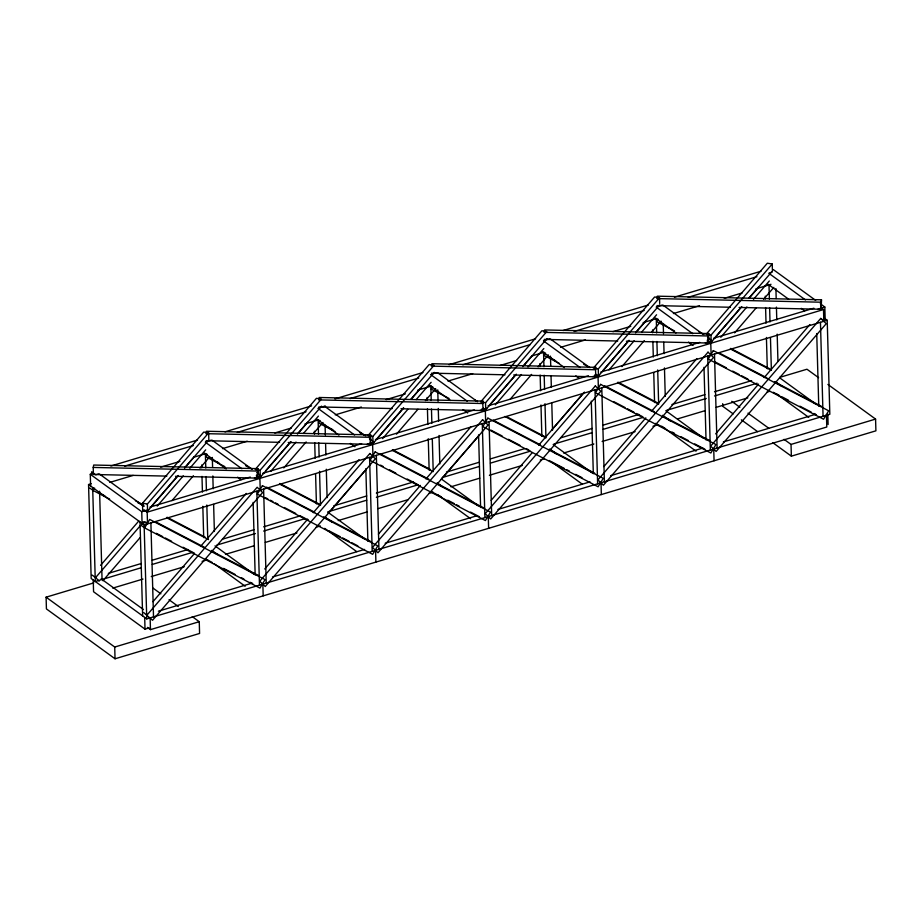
<?xml version="1.0" encoding="UTF-8"?>
<svg xmlns="http://www.w3.org/2000/svg" width="922" height="922" viewBox="0 0 922 922"><rect width="100%" height="100%" fill="white"/><g stroke="black" fill="none" stroke-linecap="round" stroke-linejoin="round"><path stroke-width="1.38" d="M166.859 476.109L93.41 474.484L93.214 467.431L93.721 465.034L257.906 468.653L257.595 478.115L175.503 476.294M257.595 478.115L257.906 468.653M370.114 437.293L370.621 434.884L206.447 431.254L205.929 433.663L370.114 437.293L370.31 444.335L288.217 442.525M370.31 444.335L370.817 441.938M482.828 403.525L483.347 401.116L319.162 397.486L318.655 399.894L482.828 403.525L483.024 410.567L400.943 408.757M483.024 410.567L483.543 408.158M595.554 369.745L596.061 367.348L431.888 363.717L431.369 366.126L595.554 369.745L595.75 376.798L513.658 374.989M595.75 376.798L596.257 374.39M708.269 335.977L708.788 333.568L544.602 329.949L544.095 332.358L708.269 335.977L708.465 343.03L626.384 341.209M708.465 343.03L708.788 333.568M820.995 302.209L821.502 299.8L657.328 296.181L656.81 298.578L820.995 302.209L821.191 309.262L739.098 307.441M821.191 309.262L821.502 299.8M109.637 499.102L93.168 490.504L94.62 488.084M143.371 521.783L141.193 525.402L144.627 527.903L259.969 588.098L265.063 579.638L149.71 519.443L144.627 527.903M207.335 454.316L205.883 456.736L224.899 466.659M320.061 420.547L318.609 422.968L335.078 431.565M432.775 386.779L431.323 389.188L449.072 398.454M545.501 352.999L544.049 355.419L559.251 363.36M658.216 319.231L656.764 321.651L674.512 330.917M178.211 475.487L147.578 511.065L142.68 510.281L142.484 503.239L203.739 432.072L208.637 432.856L208.833 439.898L184.7 467.938M147.578 511.065L147.382 504.023L208.637 432.856M100.567 565.359L138.819 520.976M151.876 505.821L177.07 476.593M184.538 467.927L193.862 457.105M92.165 575.098L95.6 577.598L140.386 525.632M157.178 506.143L183.305 475.833M189.828 468.261L205.687 449.855M102.941 580.722L140.259 537.422M171.976 500.623L193.436 475.717M199.97 468.146L209.294 457.312M260.096 470.255L321.363 399.088L316.453 398.304L255.198 469.471L260.096 470.255L260.292 477.296L256.616 476.709M256.328 475.441L258.183 473.274M152.96 601.674L194.012 554.041M200.535 546.458L246.255 493.42M265.536 470.969L290.718 441.742M298.186 433.075L307.522 422.253M260.292 477.296L290.926 441.719M297.426 434.17L321.559 406.129M147.059 614.997L257.157 487.254L262.62 492.544L152.533 620.287L143.625 612.496M270.826 471.292L296.02 442.064M303.488 433.409L318.413 416.087M283.769 467.927L306.162 441.949M313.618 433.294L322.954 422.46M372.822 436.475L434.078 365.308L429.179 364.524L367.913 435.691L372.822 436.475L373.018 443.528L370.563 443.136L372.626 444.635L372.949 456.378M264.741 568.989L307.66 519.19M313.261 512.69L358.981 459.652M376.383 439.356L403.444 407.962M410.912 399.307L420.236 388.485M373.018 443.528L403.64 407.95M411.074 399.318L434.274 372.361M382.618 438.607L407.812 409.38M416.202 399.629L431.127 382.319M328.382 513.185L365.7 469.886M396.483 434.158L417.943 409.264M425.411 400.597L435.668 388.692M485.537 402.707L546.804 331.54L541.894 330.756L480.639 401.923L485.537 402.707L485.733 409.76L482.056 409.172M378.4 534.138L420.386 485.421M425.976 478.921L470.762 426.955M489.109 405.588L515.225 375.277M523.627 365.538L532.029 355.788M485.733 409.76L516.366 374.171M522.866 366.622L547 338.593M495.333 404.839L521.46 374.528M527.995 366.944L543.853 348.539M441.096 479.417L478.414 436.118M510.143 399.307L531.602 374.413M538.125 366.829L548.394 354.924M598.263 368.938L659.518 297.771L654.62 296.988L593.353 368.155L598.263 368.938L598.459 375.992L594.782 375.404M552.37 429.191L583.165 393.475M602.758 370.736L628.885 340.425M636.341 331.77L645.677 320.937M491.115 500.358L532.167 452.725M538.702 445.153L584.421 392.104M598.459 375.992L629.081 340.402M635.581 332.854L659.714 304.825M608.993 369.987L634.175 340.748M641.643 332.093L656.568 314.771M621.924 366.622L644.317 340.633M651.785 331.978L661.109 321.156M710.977 335.17L772.233 264.003L767.335 263.219L706.079 334.386L710.977 335.17L711.173 342.212L707.497 341.624M707.197 340.356L709.064 338.201M603.841 466.59L645.826 417.873M651.416 411.385L696.813 358.612M714.55 338.051L740.666 307.741M749.067 297.99L758.391 287.168M711.173 342.212L741.807 306.634M749.229 298.002L772.44 271.045L772.233 264.003M720.774 337.291L746.901 306.98M753.435 299.408L769.294 281.003M734.65 332.854L756.109 307.948M763.566 299.293L773.835 287.387M715.622 433.905L758.541 384.105M764.142 377.617L809.862 324.567M110.847 466.013L197.458 440.071M224.945 431.842L311.544 405.887M334.917 398.892L422.898 372.534M449.014 364.709L535.613 338.766M563.112 330.525L648.339 304.986M674.455 297.172L761.053 271.218M90.61 486.044L90.287 474.288L92.984 473.482M98.47 473.954L95.727 474.772L91.612 471.787L91.681 474.392M124.597 466.129L193.32 445.533M205.698 441.834L211.196 440.186M237.311 432.36L306.046 411.765M318.413 408.054L325.293 406.003M350.026 398.592L418.761 377.997M431.139 374.286L436.636 372.638M462.752 364.812L530.104 344.632M543.853 340.518L549.351 338.87M574.095 331.459L644.201 310.449M656.579 306.749L662.077 305.101M688.192 297.276L756.927 276.681M769.294 272.981L772.048 272.151M824.13 318.044L827.207 320.28L829.835 414.255L146.759 618.904L91.174 578.509L88.558 484.546L91.255 483.727M109.799 482.402L133.171 475.406M160.659 467.166L179.905 461.403M193.655 457.277L206.021 453.578M222.513 448.634L247.257 441.223M274.756 432.983L291.248 428.038M304.998 423.924L318.747 419.81M335.239 414.865L361.355 407.04M386.099 399.629L405.346 393.855M417.712 390.156L431.461 386.03M447.954 381.097L472.698 373.675M500.197 365.446L516.689 360.502M531.81 355.973L544.187 352.262M560.68 347.317L585.424 339.907M612.911 331.678L630.786 326.319M643.153 322.608L656.902 318.493M673.394 313.549L699.51 305.724M724.254 298.313L742.129 292.966M755.879 288.84L770.999 284.31M149.94 507.123L250.288 477.054M262.655 473.355L361.631 443.701M375.381 439.575L474.357 409.933M488.095 405.807L588.443 375.75M600.821 372.039L699.798 342.385M713.536 338.27L813.884 308.202M90.287 474.288L141.746 511.687L148.511 509.659M254.46 477.919L261.226 475.89L256.65 472.571M367.187 444.15L373.952 442.122L369.376 438.803M479.901 410.382L486.666 408.354M592.627 376.602L599.381 374.586M705.342 342.834L712.107 340.817L707.531 337.487M818.068 309.066L824.821 307.038L825.155 318.793L822.447 319.6M144.097 509.924L147.186 512.171L823.507 309.55L823.83 321.294M146.125 522.221L142.069 523.431L141.746 511.687M88.558 484.546L144.132 524.929L827.207 320.28M108.312 573.38L141.297 563.503M152.291 560.207L188.03 549.5M222.398 539.197L254.023 529.724M263.634 526.842L300.756 515.721M333.741 505.844L366.737 495.955M376.36 493.074L413.471 481.952M446.467 472.076L479.452 462.187M490.458 458.891L524.825 448.599M560.564 437.892L592.178 428.419M603.172 425.123L638.911 414.416M671.908 404.528L704.892 394.651M714.515 391.769L751.637 380.648M141.285 567.722L95.3 581.505L92.673 487.531M152.291 564.425L192.156 552.485M216.9 545.075L255.382 533.538M263.634 531.072L304.871 518.717M328.244 511.722L366.726 500.185M376.349 497.304L417.597 484.949M442.33 477.538L479.452 466.417M490.446 463.121L530.311 451.181M553.684 444.173L592.166 432.649M603.172 429.352L643.026 417.401M666.399 410.405L706.264 398.465M714.515 395.987L757.123 383.229M192.272 616.634L199.256 621.705L199.578 633.46L115.043 658.781L46.423 608.923L46.1 597.179L93.825 582.877M779.689 377.398L806.957 369.226L818.586 377.674M112.749 588.121L142.991 579.062M151.243 576.584L184.227 566.707M202.102 561.348L207.6 559.7M225.475 554.353L254.334 545.697M265.34 542.413L296.953 532.939M316.2 527.165L320.326 525.932M338.19 520.584L367.06 511.929M378.055 508.633L408.296 499.574M428.914 493.397L433.04 492.164M450.916 486.804L479.774 478.161M489.398 475.279L522.394 465.391M540.257 460.043L544.383 458.81M563.63 453.036L593.872 443.978M602.124 441.511L635.108 431.623M652.983 426.275L658.481 424.627M677.728 418.853L705.215 410.624M716.21 407.328L747.834 397.855M767.081 392.092L769.824 391.262M158.388 611.194L251.867 583.188M272.486 577.011L364.582 549.42M385.2 543.242L477.308 515.64M497.926 509.463L590.022 481.872M610.641 475.694L702.748 448.104M723.367 441.926L815.463 414.335M93.237 580.007L93.56 591.751L145.019 629.15L149.087 627.94M147.382 627.386L150.47 629.634L826.78 427.013L826.458 415.269M46.1 597.179L114.708 647.037L199.256 621.705M784.057 439.345L791.03 444.416L875.577 419.084L875.9 430.828L791.364 456.16L772.751 442.641M657.006 305.631L730.455 307.257M544.291 339.4L617.74 341.025M431.565 373.168L505.014 374.793M318.851 406.948L392.299 408.561M206.136 440.716L279.585 442.33M93.214 467.431L257.388 471.061M142.484 503.239L147.382 504.023M698.98 331.862L704.051 334.513M730.673 348.401L769.962 368.915M730.305 348.908L770.861 370.079M718.757 352.723L766.92 377.859M774.526 381.835L821.421 406.314M714.93 361.85L726.34 367.797M732.679 371.105L739.018 374.413M741.553 375.738L747.892 379.046M773.235 392.276L779.574 395.584M782.11 396.909L788.448 400.217M799.858 406.176L811.268 412.122M813.803 413.448L816.339 414.773M583.73 364.317L590.068 367.624M617.947 382.181L657.248 402.683M617.579 382.688L658.135 403.848M604.763 385.834L654.205 411.638M663.068 416.26L709.975 440.739M550.757 358.22L555.828 360.871M613.626 401.577L625.024 407.524M627.559 408.849L633.898 412.157M636.434 413.482L642.772 416.79M655.45 423.405L665.592 428.695M671.931 432.003L674.466 433.328M680.805 436.636L688.4 440.601M694.739 443.908L704.881 449.198M474.807 400.067L477.342 401.393M506.501 416.606L544.522 436.452M504.864 416.456L545.421 437.627M493.316 420.271L540.211 444.738M549.086 449.371L594.713 473.193M490.758 430.055L502.167 436.002M508.506 439.31L519.916 445.268M526.255 448.576L528.79 449.901M549.063 460.481L564.276 468.422M566.811 469.747L569.347 471.061M575.685 474.369L582.024 477.677M359.557 432.51L365.896 435.829M392.507 449.717L430.539 469.563M392.138 450.224L432.695 471.396M380.59 454.039L428.765 479.175M437.639 483.808L484.534 508.287M326.584 426.425L332.923 429.733M380.579 465.137L383.114 466.463M389.453 469.771L395.792 473.078M407.19 479.037L418.6 484.995M431.277 491.61L441.419 496.9M447.758 500.208L454.097 503.516M456.632 504.841L459.168 506.155M470.566 512.113L479.44 516.746M245.563 465.622L251.902 468.929M279.792 483.485L320.349 504.657M279.424 483.992L319.98 505.164M266.608 487.139L314.771 512.286M323.645 516.919L370.54 541.387M216.393 461.519L218.929 462.844M265.317 497.592L267.853 498.917M270.388 500.231L272.924 501.556M275.459 502.882L277.995 504.207M284.333 507.515L295.743 513.462M302.082 516.769L308.421 520.077M328.693 530.669L340.103 536.627M342.638 537.941L348.977 541.249M351.513 542.574L357.851 545.882M135.384 500.715L142.991 504.691M167.066 517.254L205.099 537.1M137.551 502.548L143.89 505.855M166.698 517.761L208.533 539.601M155.15 521.575L204.592 547.38M212.198 551.344L259.094 575.824M101.143 493.962L104.947 495.944M156.406 533.342L162.745 536.65M165.28 537.975L171.619 541.283M183.017 547.242L194.427 553.188M205.837 559.147L212.175 562.455M223.585 568.401L234.995 574.36M241.334 577.668L243.857 578.993M250.196 582.301L252.732 583.626M773.362 269.639L815.682 300.388M820.257 303.718L824.821 307.038M821.444 308.052L823.507 309.55M768.89 273.338L805.482 299.927M768.072 284.253L788.656 299.212M801.241 308.351L804.664 310.841M827.887 384.439L875.577 419.084M779.747 377.859L816.339 404.447M775.275 381.547L782.133 386.525M662.93 305.078L702.956 334.167M707.693 341.082L710.781 343.318L711.116 355.062M776.75 394.12L808.767 417.389M656.176 307.107L692.768 333.695M655.358 318.021L675.941 332.98M688.515 342.12L693.09 345.439M731.722 401.312L739.859 407.224M748.007 413.148L768.936 428.361M733.209 413.909L722.744 406.302L722.675 403.686M741.357 419.821L757.63 431.657M665.891 410.797L703.624 438.215M662.549 415.315L670.559 421.135M550.215 338.847L589.089 367.106M594.978 374.851L598.067 377.086L598.39 388.842M661.742 426.229L696.041 451.158M543.45 340.875L580.042 367.463M542.632 351.789L564.368 367.578M575.801 375.888L579.223 378.377M553.165 444.565L592.051 472.825M549.835 449.083L556.692 454.073M437.489 372.615L477.515 401.704M482.252 408.619L485.341 410.866L485.675 422.61M552.451 462.487L582.185 484.096M430.735 374.643L467.327 401.243M429.917 385.557L450.501 400.517M463.075 409.656L467.65 412.987M441.592 479.163L478.184 505.763M437.109 482.851L442.837 487.012M324.775 406.383L364.801 435.472M437.443 494.595L470.6 518.706M318.009 408.411L354.601 435.011M317.191 419.326L338.927 435.115M350.36 443.424L354.935 446.755M327.725 512.102L364.317 538.702M325.535 517.461L332.404 522.44M212.048 440.163L252.075 469.24M256.812 476.155L259.9 478.403L260.235 490.147M324.717 528.375L356.745 551.644M205.295 442.18L241.887 468.779M204.477 453.105L226.201 468.895M237.634 477.204L241.068 479.694M215.01 545.87L253.884 574.129M211.68 550.399L217.396 554.548M99.334 473.931L143.936 506.339M214.284 563.803L245.16 586.242M144.42 521.679L147.508 523.915L147.186 512.171M89.734 488.015L93.168 490.504M152.741 587.902L160.877 593.814M169.014 599.738L178.315 606.492M101.143 578.82L143.452 609.557M95.6 577.598L99.242 581.125M827.818 414.059L828.106 424.5M820.453 322.308L823.069 416.283M816.731 333.557L818.759 406.164M791.03 444.416L791.364 456.16M775.909 288.586L776.186 298.544M776.428 307.095L776.785 319.911M777.188 334.144L777.938 361.193M768.994 284.91L769.386 299.154M769.628 307.694L770.02 321.928M770.458 337.59L771.38 370.344M765.272 296.158L765.352 299.005M765.594 307.545L766.021 323.207M766.424 337.452L767.3 368.777M714.492 354.048L717.12 448.023M713.732 449.037L714.066 460.781M707.727 356.076L710.355 450.051M704.005 367.325L706.033 439.944M663.229 323.772L663.506 333.741M663.748 342.281L664.071 353.679M664.462 367.913L665.258 396.391M659.518 297.771L659.679 303.407M656.268 318.678L656.671 332.923M656.902 341.463L657.305 355.708M657.697 369.941L658.654 404.113M652.546 329.926L652.626 332.773M652.868 341.324L653.306 356.987M653.744 372.638L654.574 402.545M601.778 387.828L604.394 481.791M601.017 482.805L601.34 494.549M595.013 389.845L597.629 483.82M591.29 401.093L593.319 473.712M550.469 356.123L550.745 366.092M551.033 376.061L551.344 387.447M551.782 403.11L552.543 430.159M543.554 352.458L543.945 366.691M544.187 375.231L544.579 389.476M544.983 403.709L545.939 437.881M539.831 363.694L539.912 366.553M540.154 375.093L540.592 390.755M540.984 404.988L541.859 436.313M489.052 421.596L491.68 515.559M488.291 516.574L488.625 528.329M482.287 423.624L484.914 517.588M478.576 434.861L480.604 507.48M437.754 389.891L438.065 401.289M438.273 408.4L438.63 421.216M439.022 435.449L439.817 463.927M430.828 386.226L431.231 400.459M431.461 408.999L431.865 423.244M432.303 438.907L433.213 471.649M427.117 397.474L427.186 400.321M427.428 408.861L427.866 424.523M428.269 438.757L429.145 470.082M376.337 455.364L378.954 549.339M375.577 550.353L375.899 562.097M370.621 434.884L370.782 440.52M369.572 457.393L372.2 551.356M365.85 468.641L367.878 541.249M325.074 425.088L325.351 435.057M325.593 443.597L325.904 454.984M326.307 469.229L327.103 497.696M318.113 419.994L318.505 434.227M318.747 442.779L319.139 457.012M319.542 471.246L320.499 505.417M314.39 431.242L314.471 434.089M314.713 442.629L315.151 458.292M315.589 473.954L316.419 503.85M263.611 489.133L266.239 583.107M262.851 584.122L263.185 595.866M256.846 491.161L259.474 585.136M253.135 502.409L255.164 575.017M212.314 457.439L212.59 467.396M212.832 475.948L213.189 488.752M213.627 504.415L214.377 531.475M205.387 453.762L205.79 468.007M206.021 476.547L206.424 490.781M206.828 505.026L207.773 539.197M201.676 465.011L201.745 467.857M201.987 476.397L202.425 492.06M202.828 506.305L203.704 537.63M150.897 522.901L153.513 616.876M150.136 617.89L150.47 629.634M144.132 524.929L146.759 618.904M144.696 617.406L145.019 629.15M140.017 521.944L142.633 615.908M114.708 647.037L115.043 658.781M99.588 491.207L102.054 579.477M262.436 485.663L257.342 494.134L372.684 554.329L377.778 545.87L262.436 485.663M375.15 451.895L370.068 460.355L485.41 520.561L490.492 512.102L375.15 451.895M487.876 418.127L482.782 426.586L598.124 486.793L603.219 478.322L487.876 418.127M600.591 384.359L595.508 392.818L710.85 453.013L715.933 444.554L600.591 384.359M713.317 350.591L708.223 359.05L823.565 419.245L828.659 410.786L713.317 350.591M369.872 453.486L259.774 581.217L265.248 586.519L375.346 458.776L369.872 453.486M482.586 419.706L372.5 547.449L377.974 552.751L488.061 425.007L482.586 419.706M595.312 385.938L485.214 513.681L490.688 518.982L600.787 391.239L595.312 385.938M708.027 352.169L597.94 479.913L603.414 485.203L713.501 357.471L708.027 352.169M820.753 318.401L710.655 446.144L716.129 451.434L826.227 323.691L820.753 318.401"/></g></svg>
